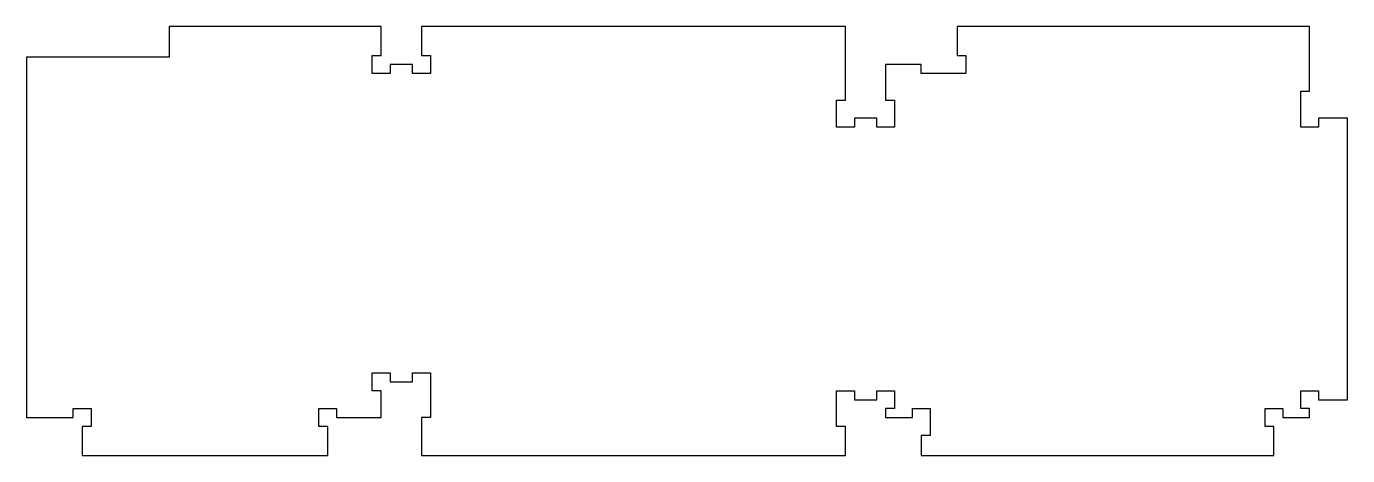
# Model space of a CAD drawing. Header units: metres. Extents: x 0 to 18.5, y 0 to 6.
import ezdxf

# ---------------------------------------------------------------- set-up
doc = ezdxf.new("R2010")
doc.units = ezdxf.units.M

msp = doc.modelspace()

# ---------------------------------------------------------------- linework, layer by layer
for p, q in [((4.96875, 6), (2, 6)), ((2, 6), (2, 5.57)), ((4.96875, 5.59375), (4.96875, 6)), ((11.4688, 6), (5.53125, 6)), ((5.53125, 6), (5.53125, 5.59375)), ((11.4688, 4.96875), (11.4688, 6)), ((17.9688, 6), (13.0312, 6)), ((13.0312, 6), (13.0312, 5.59375)), ((17.9688, 5.09375), (17.9688, 6)), ((2, 5.57), (0, 5.57)), ((0, 5.57), (0, 0.53125)), ((4.84375, 5.34375), (4.84375, 5.59375)), ((4.84375, 5.59375), (4.96875, 5.59375)), ((5.53125, 5.59375), (5.65625, 5.59375)), ((5.65625, 5.59375), (5.65625, 5.34375)), ((13.0312, 5.59375), (13.1562, 5.59375)), ((13.1562, 5.59375), (13.1562, 5.34375)), ((5.40625, 5.46875), (5.09375, 5.46875)), ((5.09375, 5.46875), (5.09375, 5.34375)), ((5.40625, 5.34375), (5.40625, 5.46875)), ((12.5312, 5.46875), (12.0312, 5.46875)), ((12.0312, 5.46875), (12.0312, 4.96875)), ((12.5312, 5.34375), (12.5312, 5.46875)), ((5.09375, 5.34375), (4.84375, 5.34375)), ((5.65625, 5.34375), (5.40625, 5.34375)), ((13.1562, 5.34375), (12.5312, 5.34375)), ((17.8438, 4.59375), (17.8438, 5.09375)), ((17.8438, 5.09375), (17.9688, 5.09375)), ((11.3438, 4.59375), (11.3438, 4.96875)), ((11.3438, 4.96875), (11.4688, 4.96875)), ((12.0312, 4.96875), (12.1562, 4.96875)), ((12.1562, 4.96875), (12.1562, 4.59375)), ((11.9062, 4.71875), (11.5938, 4.71875)), ((11.5938, 4.71875), (11.5938, 4.59375)), ((11.9062, 4.59375), (11.9062, 4.71875)), ((18.5, 4.71875), (18.0938, 4.71875)), ((18.0938, 4.71875), (18.0938, 4.59375)), ((18.5, 0.78125), (18.5, 4.71875)), ((11.5938, 4.59375), (11.3438, 4.59375)), ((12.1562, 4.59375), (11.9062, 4.59375)), ((18.0938, 4.59375), (17.8438, 4.59375)), ((4.84375, 0.90625), (4.84375, 1.15625)), ((4.84375, 1.15625), (5.09375, 1.15625)), ((5.09375, 1.15625), (5.09375, 1.03125)), ((5.40625, 1.03125), (5.40625, 1.15625)), ((5.40625, 1.15625), (5.65625, 1.15625)), ((5.65625, 1.15625), (5.65625, 0.53125)), ((5.09375, 1.03125), (5.40625, 1.03125)), ((4.96875, 0.90625), (4.84375, 0.90625)), ((4.96875, 0.53125), (4.96875, 0.90625)), ((11.3438, 0.40625), (11.3438, 0.90625)), ((11.3438, 0.90625), (11.5938, 0.90625)), ((11.5938, 0.90625), (11.5938, 0.78125)), ((11.5938, 0.78125), (11.9062, 0.78125)), ((11.9062, 0.78125), (11.9062, 0.90625)), ((11.9062, 0.90625), (12.1562, 0.90625)), ((12.1562, 0.90625), (12.1562, 0.65625)), ((17.8438, 0.65625), (17.8438, 0.90625)), ((17.8438, 0.90625), (18.0938, 0.90625)), ((18.0938, 0.90625), (18.0938, 0.78125)), ((18.0938, 0.78125), (18.5, 0.78125)), ((0.65625, 0.53125), (0.65625, 0.65625)), ((0.65625, 0.65625), (0.90625, 0.65625)), ((0.90625, 0.65625), (0.90625, 0.40625)), ((4.09375, 0.40625), (4.09375, 0.65625)), ((4.09375, 0.65625), (4.34375, 0.65625)), ((4.34375, 0.65625), (4.34375, 0.53125)), ((12.1562, 0.65625), (12.0312, 0.65625)), ((12.0312, 0.65625), (12.0312, 0.53125)), ((12.4062, 0.53125), (12.4062, 0.65625)), ((12.4062, 0.65625), (12.6562, 0.65625)), ((12.6562, 0.65625), (12.6562, 0.28125)), ((17.3438, 0.40625), (17.3438, 0.65625)), ((17.3438, 0.65625), (17.5938, 0.65625)), ((17.5938, 0.65625), (17.5938, 0.53125)), ((17.9688, 0.65625), (17.8438, 0.65625)), ((17.9688, 0.53125), (17.9688, 0.65625)), ((0, 0.53125), (0.65625, 0.53125)), ((0.90625, 0.40625), (0.78125, 0.40625)), ((0.78125, 0.40625), (0.78125, 0)), ((4.21875, 0.40625), (4.09375, 0.40625)), ((4.21875, 0), (4.21875, 0.40625)), ((4.34375, 0.53125), (4.96875, 0.53125)), ((5.65625, 0.53125), (5.53125, 0.53125)), ((5.53125, 0.53125), (5.53125, 0)), ((11.4688, 0.40625), (11.3438, 0.40625)), ((11.4688, 0), (11.4688, 0.40625)), ((12.0312, 0.53125), (12.4062, 0.53125)), ((17.4688, 0.40625), (17.3438, 0.40625)), ((17.4688, 0), (17.4688, 0.40625)), ((17.5938, 0.53125), (17.9688, 0.53125)), ((12.6562, 0.28125), (12.5312, 0.28125)), ((12.5312, 0.28125), (12.5312, 0)), ((0.78125, 0), (4.21875, 0)), ((5.53125, 0), (11.4688, 0)), ((12.5312, 0), (17.4688, 0))]:
    msp.add_line(p, q)

doc.saveas('drawing.dxf')
